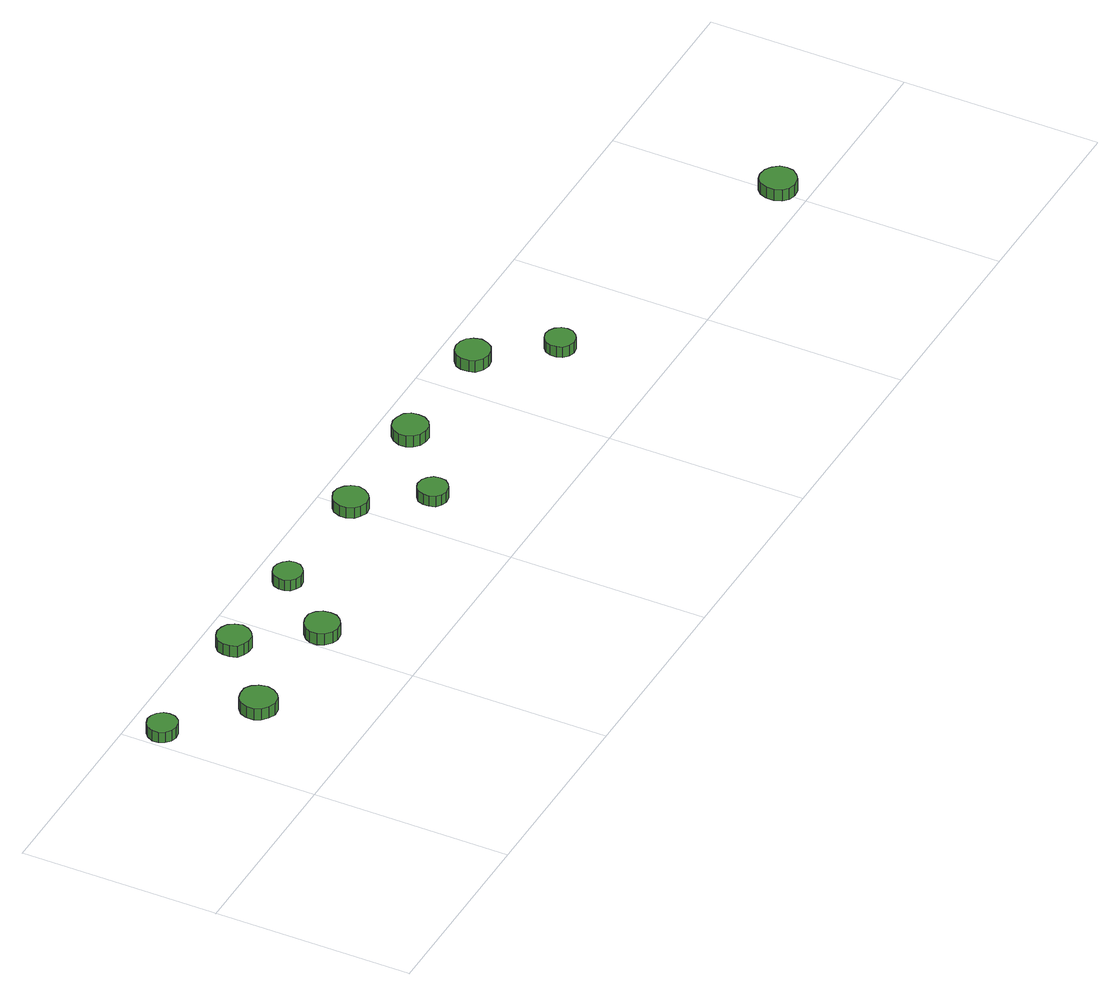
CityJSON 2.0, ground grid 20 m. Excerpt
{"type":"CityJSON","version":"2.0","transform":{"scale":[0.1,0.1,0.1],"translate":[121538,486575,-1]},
"CityObjects":{
"tree1":{"type":"SolitaryVegetationObject","attributes":{"function":"something"},"geometry":[{"type":"MultiSurface","lod":"1","boundaries":[[[0,1,2,3,4,5,6,7,8,9,10,11,12,13,14]],[[15,16,17,18,19,20,21,22,23,24,25,26,27,28,29]],[[0,29,28,1]],[[1,28,27,2]],[[2,27,26,3]],[[3,26,25,4]],[[4,25,24,5]],[[5,24,23,6]],[[6,23,22,7]],[[7,22,21,8]],[[8,21,20,9]],[[9,20,19,10]],[[10,19,18,11]],[[11,18,17,12]],[[12,17,16,13]],[[13,16,15,14]],[[14,15,29,0]]]}]},
"tree2":{"type":"SolitaryVegetationObject","attributes":{"function":"something"},"geometry":[{"type":"MultiSurface","lod":"1","boundaries":[[[30,31,32,33,34,35,36,37,38,39,40,41,42,43,44]],[[45,46,47,48,49,50,51,52,53,54,55,56,57,58,59]],[[30,59,58,31]],[[31,58,57,32]],[[32,57,56,33]],[[33,56,55,34]],[[34,55,54,35]],[[35,54,53,36]],[[36,53,52,37]],[[37,52,51,38]],[[38,51,50,39]],[[39,50,49,40]],[[40,49,48,41]],[[41,48,47,42]],[[42,47,46,43]],[[43,46,45,44]],[[44,45,59,30]]]}]},
"tree3":{"type":"SolitaryVegetationObject","attributes":{"function":"something"},"geometry":[{"type":"MultiSurface","lod":"1","boundaries":[[[60,61,62,63,64,65,66,67,68,69,70,71,72,73,74]],[[75,76,77,78,79,80,81,82,83,84,85,86,87,88,89]],[[60,89,88,61]],[[61,88,87,62]],[[62,87,86,63]],[[63,86,85,64]],[[64,85,84,65]],[[65,84,83,66]],[[66,83,82,67]],[[67,82,81,68]],[[68,81,80,69]],[[69,80,79,70]],[[70,79,78,71]],[[71,78,77,72]],[[72,77,76,73]],[[73,76,75,74]],[[74,75,89,60]]]}]},
"tree4":{"type":"SolitaryVegetationObject","attributes":{"function":"something"},"geometry":[{"type":"MultiSurface","lod":"1","boundaries":[[[90,91,92,93,94,95,96,97,98,99,100,101,102,103,104]],[[105,106,107,108,109,110,111,112,113,114,115,116,117,118,119]],[[90,119,118,91]],[[91,118,117,92]],[[92,117,116,93]],[[93,116,115,94]],[[94,115,114,95]],[[95,114,113,96]],[[96,113,112,97]],[[97,112,111,98]],[[98,111,110,99]],[[99,110,109,100]],[[100,109,108,101]],[[101,108,107,102]],[[102,107,106,103]],[[103,106,105,104]],[[104,105,119,90]]]}]},
"tree5":{"type":"SolitaryVegetationObject","attributes":{"function":"something"},"geometry":[{"type":"MultiSurface","lod":"1","boundaries":[[[120,121,122,123,124,125,126,127,128,129,130,131,132,133,134]],[[135,136,137,138,139,140,141,142,143,144,145,146,147,148,149]],[[120,149,148,121]],[[121,148,147,122]],[[122,147,146,123]],[[123,146,145,124]],[[124,145,144,125]],[[125,144,143,126]],[[126,143,142,127]],[[127,142,141,128]],[[128,141,140,129]],[[129,140,139,130]],[[130,139,138,131]],[[131,138,137,132]],[[132,137,136,133]],[[133,136,135,134]],[[134,135,149,120]]]}]},
"tree6":{"type":"SolitaryVegetationObject","attributes":{"function":"something"},"geometry":[{"type":"MultiSurface","lod":"1","boundaries":[[[150,151,152,153,154,155,156,157,158,159,160,161,162,163,164]],[[165,166,167,168,169,170,171,172,173,174,175,176,177,178,179]],[[150,179,178,151]],[[151,178,177,152]],[[152,177,176,153]],[[153,176,175,154]],[[154,175,174,155]],[[155,174,173,156]],[[156,173,172,157]],[[157,172,171,158]],[[158,171,170,159]],[[159,170,169,160]],[[160,169,168,161]],[[161,168,167,162]],[[162,167,166,163]],[[163,166,165,164]],[[164,165,179,150]]]}]},
"tree7":{"type":"SolitaryVegetationObject","attributes":{"function":"something"},"geometry":[{"type":"MultiSurface","lod":"1","boundaries":[[[180,181,182,183,184,185,186,187,188,189,190,191,192,193,194]],[[195,196,197,198,199,200,201,202,203,204,205,206,207,208,209]],[[180,209,208,181]],[[181,208,207,182]],[[182,207,206,183]],[[183,206,205,184]],[[184,205,204,185]],[[185,204,203,186]],[[186,203,202,187]],[[187,202,201,188]],[[188,201,200,189]],[[189,200,199,190]],[[190,199,198,191]],[[191,198,197,192]],[[192,197,196,193]],[[193,196,195,194]],[[194,195,209,180]]]}]},
"tree8":{"type":"SolitaryVegetationObject","attributes":{"function":"something"},"geometry":[{"type":"MultiSurface","lod":"1","boundaries":[[[210,211,212,213,214,215,216,217,218,219,220,221,222,223,224]],[[225,226,227,228,229,230,231,232,233,234,235,236,237,238,239]],[[210,239,238,211]],[[211,238,237,212]],[[212,237,236,213]],[[213,236,235,214]],[[214,235,234,215]],[[215,234,233,216]],[[216,233,232,217]],[[217,232,231,218]],[[218,231,230,219]],[[219,230,229,220]],[[220,229,228,221]],[[221,228,227,222]],[[222,227,226,223]],[[223,226,225,224]],[[224,225,239,210]]]}]},
"tree9":{"type":"SolitaryVegetationObject","attributes":{"function":"something"},"geometry":[{"type":"MultiSurface","lod":"1","boundaries":[[[240,241,242,243,244,245,246,247,248,249,250,251,252,253,254]],[[255,256,257,258,259,260,261,262,263,264,265,266,267,268,269]],[[240,269,268,241]],[[241,268,267,242]],[[242,267,266,243]],[[243,266,265,244]],[[244,265,264,245]],[[245,264,263,246]],[[246,263,262,247]],[[247,262,261,248]],[[248,261,260,249]],[[249,260,259,250]],[[250,259,258,251]],[[251,258,257,252]],[[252,257,256,253]],[[253,256,255,254]],[[254,255,269,240]]]}]},
"tree10":{"type":"SolitaryVegetationObject","attributes":{"function":"something"},"geometry":[{"type":"MultiSurface","lod":"1","boundaries":[[[270,271,272,273,274,275,276,277,278,279,280,281,282,283,284]],[[285,286,287,288,289,290,291,292,293,294,295,296,297,298,299]],[[270,299,298,271]],[[271,298,297,272]],[[272,297,296,273]],[[273,296,295,274]],[[274,295,294,275]],[[275,294,293,276]],[[276,293,292,277]],[[277,292,291,278]],[[278,291,290,279]],[[279,290,289,280]],[[280,289,288,281]],[[281,288,287,282]],[[282,287,286,283]],[[283,286,285,284]],[[284,285,299,270]]]}]},
"tree11":{"type":"SolitaryVegetationObject","attributes":{"function":"something"},"geometry":[{"type":"MultiSurface","lod":"1","boundaries":[[[300,301,302,303,304,305,306,307,308,309,310,311,312,313,314]],[[315,316,317,318,319,320,321,322,323,324,325,326,327,328,329]],[[300,329,328,301]],[[301,328,327,302]],[[302,327,326,303]],[[303,326,325,304]],[[304,325,324,305]],[[305,324,323,306]],[[306,323,322,307]],[[307,322,321,308]],[[308,321,320,309]],[[309,320,319,310]],[[310,319,318,311]],[[311,318,317,312]],[[312,317,316,313]],[[313,316,315,314]],[[314,315,329,300]]]}]}
},
"vertices":[
[35,167,20],[34,173,20],[30,178,20],[25,181,20],[19,182,20],[13,180,20],[8,176,20],[5,170,20],[5,164,20],[8,158,20],[13,154,20],[19,152,20],[25,153,20],[30,156,20],[34,161,20],[34,161,8],[30,156,8],[25,153,8],[19,152,8],[13,154,8],[8,158,8],[5,164,8],[5,170,8],[8,176,8],[13,180,8],[19,182,8],[25,181,8],[30,178,8],[34,173,8],[35,167,8],
[110,104,22],[108,112,22],[104,118,22],[98,122,22],[90,122,22],[83,120,22],[77,115,22],[74,108,22],[74,100,22],[77,94,22],[83,89,22],[90,86,22],[98,87,22],[104,91,22],[108,97,22],[108,97,9],[104,91,9],[98,87,9],[90,86,9],[83,89,9],[77,94,9],[74,100,9],[74,108,9],[77,115,9],[83,120,9],[90,122,9],[98,122,9],[104,118,9],[108,112,9],[110,104,9],
[183,167,21],[181,174,21],[177,180,21],[171,183,21],[164,184,21],[158,182,21],[152,177,21],[150,171,21],[150,164,21],[152,157,21],[158,153,21],[164,151,21],[171,151,21],[177,155,21],[181,160,21],[181,160,8],[177,155,8],[171,151,8],[164,151,8],[158,153,8],[152,157,8],[150,164,8],[150,171,8],[152,177,8],[158,182,8],[164,184,8],[171,183,8],[177,180,8],[181,174,8],[183,167,8],
[234,102,23],[233,109,23],[229,115,23],[223,119,23],[215,119,23],[209,117,23],[203,112,23],[200,106,23],[200,99,23],[203,92,23],[209,87,23],[215,85,23],[223,86,23],[229,90,23],[233,95,23],[233,95,10],[229,90,10],[223,86,10],[215,85,10],[209,87,10],[203,92,10],[200,99,10],[200,106,10],[203,112,10],[209,117,10],[215,119,10],[223,119,10],[229,115,10],[233,109,10],[234,102,10],
[289,166,21],[288,172,21],[284,177,21],[279,180,21],[273,181,21],[267,179,21],[262,175,21],[260,169,21],[260,163,21],[262,158,21],[267,154,21],[273,152,21],[279,153,21],[284,156,21],[288,161,21],[288,161,9],[284,156,9],[279,153,9],[273,152,9],[267,154,9],[262,158,9],[260,163,9],[260,169,9],[262,175,9],[267,179,9],[273,181,9],[279,180,9],[284,177,9],[288,172,9],[289,166,9],
[417,166,21],[415,173,21],[411,178,21],[405,182,21],[398,183,21],[391,180,21],[386,176,21],[383,169,21],[383,162,21],[386,155,21],[391,151,21],[398,148,21],[405,149,21],[411,153,21],[415,159,21],[415,159,9],[411,153,9],[405,149,9],[398,148,9],[391,151,9],[386,155,9],[383,162,9],[383,169,9],[386,176,9],[391,180,9],[398,183,9],[405,182,9],[411,178,9],[415,173,9],[417,166,9],
[459,103,24],[458,109,24],[454,114,24],[449,117,24],[442,118,24],[437,116,24],[432,112,24],[430,106,24],[430,100,24],[432,94,24],[437,90,24],[442,88,24],[449,89,24],[454,92,24],[458,97,24],[458,97,12],[454,92,12],[449,89,12],[442,88,12],[437,90,12],[432,94,12],[430,100,12],[430,106,12],[432,112,12],[437,116,12],[442,118,12],[449,117,12],[454,114,12],[458,109,12],[459,103,12],
[537,165,22],[536,172,22],[532,178,22],[525,181,22],[518,182,22],[511,180,22],[506,175,22],[503,168,22],[503,161,22],[506,155,22],[511,150,22],[518,148,22],[525,148,22],[532,152,22],[536,158,22],[536,158,9],[532,152,9],[525,148,9],[518,148,9],[511,150,9],[506,155,9],[503,161,9],[503,168,9],[506,175,9],[511,180,9],[518,182,9],[525,181,9],[532,178,9],[536,172,9],[537,165,9],
[663,164,23],[661,171,23],[657,177,23],[651,180,23],[644,181,23],[637,179,23],[631,174,23],[629,168,23],[629,160,23],[631,154,23],[637,149,23],[644,147,23],[651,148,23],[657,151,23],[661,157,23],[661,157,10],[657,151,10],[651,148,10],[644,147,10],[637,149,10],[631,154,10],[629,160,10],[629,168,10],[631,174,10],[637,179,10],[644,181,10],[651,180,10],[657,177,10],[661,171,10],[663,164,10],
[712,100,24],[711,106,24],[707,111,24],[702,114,24],[696,115,24],[690,113,24],[685,109,24],[683,103,24],[683,97,24],[685,91,24],[690,87,24],[696,85,24],[702,86,24],[707,89,24],[711,94,24],[711,94,12],[707,89,12],[702,86,12],[696,85,12],[690,87,12],[685,91,12],[683,97,12],[683,103,12],[685,109,12],[690,113,12],[696,115,12],[702,114,12],[707,111,12],[711,106,12],[712,100,12],
[1017,28,26],[1016,35,26],[1011,41,26],[1005,45,26],[997,46,26],[990,44,26],[985,39,26],[982,32,26],[982,24,26],[985,17,26],[990,12,26],[997,10,26],[1005,11,26],[1011,15,26],[1016,21,26],[1016,21,13],[1011,15,13],[1005,11,13],[997,10,13],[990,12,13],[985,17,13],[982,24,13],[982,32,13],[985,39,13],[990,44,13],[997,46,13],[1005,45,13],[1011,41,13],[1016,35,13],[1017,28,13]
]}
